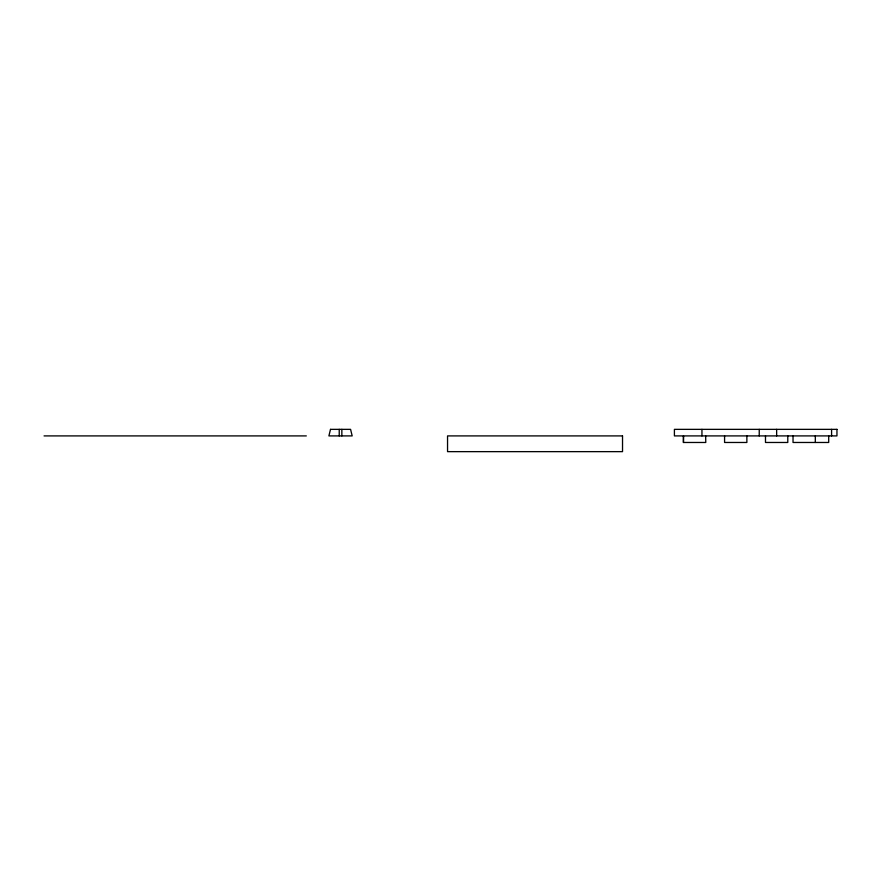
<?xml version="1.0" encoding="UTF-8"?>
<svg xmlns="http://www.w3.org/2000/svg" width="881" height="881" viewBox="0 0 881 881"><rect width="100%" height="100%" fill="white"/><g stroke="black" fill="none" stroke-linecap="round" stroke-linejoin="round"><path stroke-width="1.32" d="M44.05 435.908L306.324 435.908M683.48 442.471L683.48 435.908L683.403 442.471L705.769 442.471L705.659 435.908M831.587 429.355L831.587 435.908M828.702 435.908L828.702 442.471L793.032 442.471L793.032 435.908M815.321 435.908L815.321 442.471M787.79 435.908L787.79 442.471L765.49 442.471L765.49 435.908M776.646 429.355L776.646 435.908M759.235 429.355L759.235 435.908M746.868 435.908L746.868 442.471L724.578 442.471L724.578 435.908M701.948 429.355L701.948 435.908M341.85 429.355L341.85 435.908M339.229 429.355L339.229 435.908M330.507 429.355L328.899 435.908L352.18 435.908L350.583 429.355L330.507 429.355M836.95 429.355L674.405 429.355L674.405 435.908L836.95 435.908L836.95 429.355M622.526 435.908L447.548 435.908L447.548 451.645L622.526 451.645L622.526 435.908"/></g></svg>
